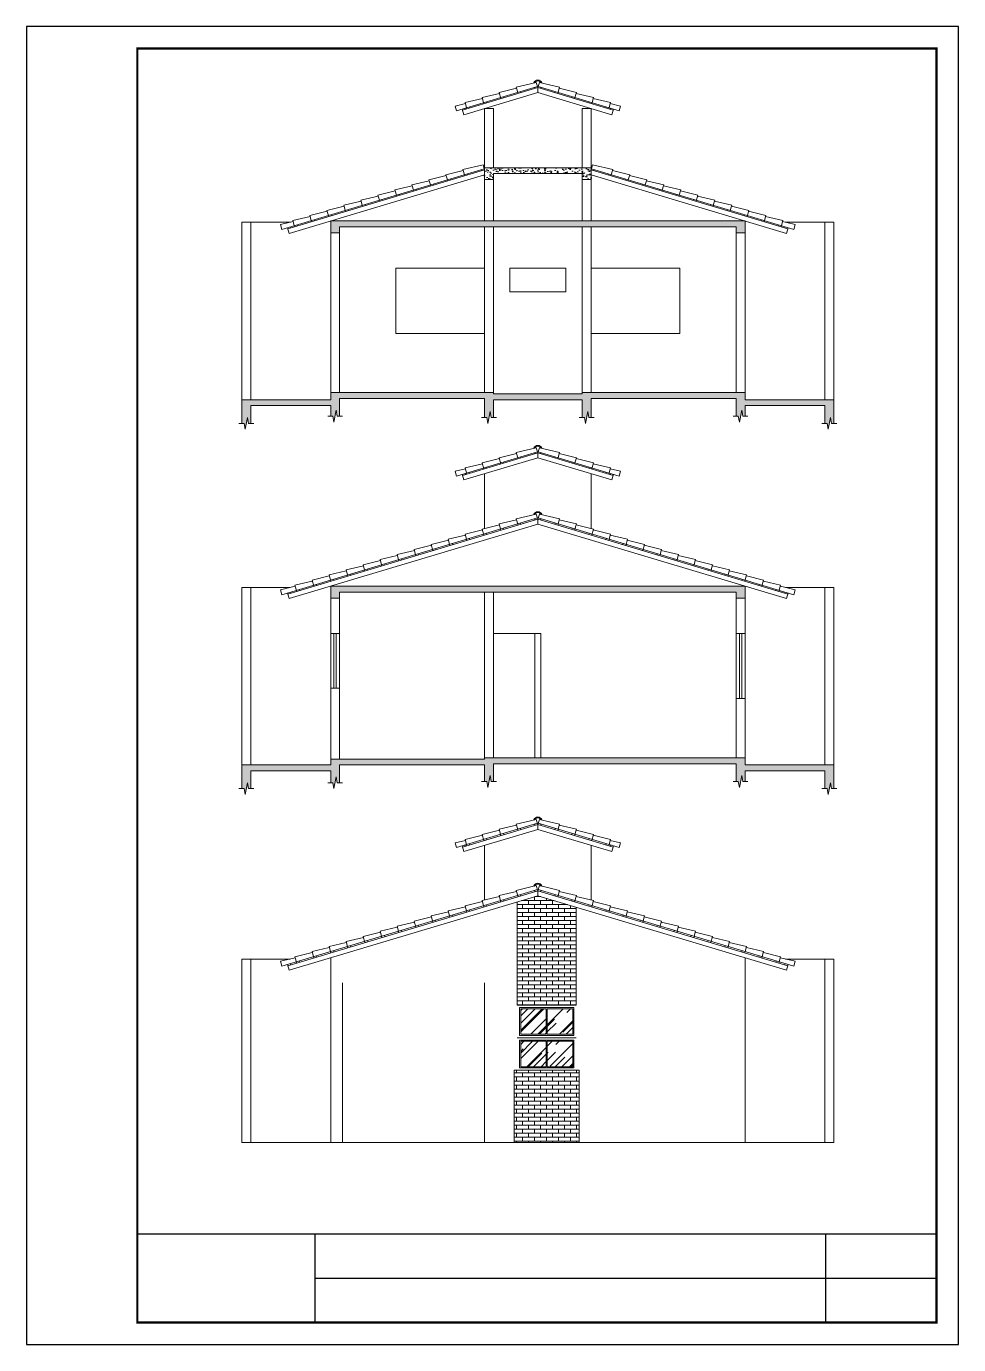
# Paper-space layout 'Cortes e Fachadas' of a CAD drawing. Header units: centimetres, sheet in millimetres. Extents: x 85 to 295, y 22 to 319.
# The model-space entities are those that its viewports show. They can reach past a viewport. Long polylines and large blocks are cut down to what shows.
import ezdxf

# ---------------------------------------------------------------- set-up
doc = ezdxf.new("R2010")
doc.units = ezdxf.units.CM
doc.header["$LTSCALE"] = 0.3
for name, color, linetype, lineweight in [('Cobertura', 52, 'Continuous', 15), ('Janelas', 86, 'Continuous', 5), ('Paredes', 87, 'Continuous', 20), ('Piso', 253, 'Continuous', 5), ('Portas', 152, 'Continuous', 5)]:
    doc.layers.add(name, color=color, linetype=linetype, lineweight=lineweight)
doc.layers.add('Formato', color=250, linetype='Continuous')
pattern_1 = [(50, (-14367.067, -7413.217), (14.5747735, -1.2751268), [1.524, -16.764]), (355, (-14367.067, -7413.217), (-2.8194737, 15.2845476), [1.2192, -13.4112467]), (100.451445, (-14365.853, -7413.323), (11.7552998, 14.00942), [1.2952007, -14.2472196]), (46.1842, (-14367.067, -7409.153), (21.686323, -3.363386), [2.286, -25.146]), (96.635558, (-14365.26, -7409.433), (18.992331, 19.79409), [1.942802, -21.370849]), (351.18415, (-14367.067, -7409.153), (18.992331, 19.79409), [1.828797, -20.116779]), (21, (-14365.035, -7410.169), (12.1291513, -8.1812159), [1.524, -16.764]), (326, (-14365.035, -7410.169), (4.9441623, 14.7350373), [1.2192, -13.4112]), (71.451445, (-14364.024, -7410.85), (17.0733135, 6.5538215), [1.2952007, -14.247195]), (37.5, (-14367.067, -7413.217), (0.24708826, 6.7644031), [0, -13.24864, 0, -13.6144, 0, -13.462]), (7.5, (-14367.067, -7413.217), (5.345573, 8.014446), [0, -7.76224, 0, -12.94384, 0, -5.1308]), (327.5, (-14371.5985, -7413.217), (10.8472476, -0.4582995), [0, -5.08, 0, -15.8496, 0, -21.0312]), (317.5, (-14373.63, -7413.217), (11.8503345, 2.0341193), [0, -6.604, 0, -10.52576, 0, -14.9352])]
pattern_2 = [(50, (-14367.067, -7306.434), (14.5747735, -1.2751268), [1.524, -16.764]), (355, (-14367.067, -7306.434), (-2.8194737, 15.2845476), [1.2192, -13.4112467]), (100.451445, (-14365.853, -7306.54), (11.7552998, 14.00942), [1.2952007, -14.2472196]), (46.1842, (-14367.067, -7302.37), (21.686323, -3.363386), [2.286, -25.146]), (96.635558, (-14365.26, -7302.65), (18.992331, 19.79409), [1.942802, -21.370849]), (351.18415, (-14367.067, -7302.37), (18.992331, 19.79409), [1.828797, -20.116779]), (21, (-14365.035, -7303.386), (12.1291513, -8.1812159), [1.524, -16.764]), (326, (-14365.035, -7303.386), (4.9441623, 14.7350373), [1.2192, -13.4112]), (71.451445, (-14364.024, -7304.067), (17.0733135, 6.5538215), [1.2952007, -14.247195]), (37.5, (-14367.067, -7306.4337), (0.24708826, 6.7644031), [0, -13.24864, 0, -13.6144, 0, -13.462]), (7.5, (-14367.067, -7306.434), (5.345573, 8.014446), [0, -7.76224, 0, -12.94384, 0, -5.1308]), (327.5, (-14371.5985, -7306.4337), (10.8472476, -0.4582995), [0, -5.08, 0, -15.8496, 0, -21.0312]), (317.5, (-14373.63, -7306.434), (11.8503345, 2.0341193), [0, -6.604, 0, -10.52576, 0, -14.9352])]

msp = doc.modelspace()

# ---------------------------------------------------------------- hatches: boundary and pattern name
at = {"layer": 'Janelas'}
h = msp.add_hatch(dxfattribs=at)
h.set_pattern_fill('AR-RROOF', color=256, angle=45)
h.set_pattern_definition([(45, (-14367.067, -7209.917), (21.552615, 57.473639), [381, -50.8, 127, -25.4]), (45, (-14352.16, -7177.05), (-41.847994, 5.92697), [76.2, -8.382, 152.4, -19.05]), (45, (-14373.353, -7185.67), (81.3611205, 105.428207), [203.2, -35.56, 101.6, -25.4])])
h.paths.add_polyline_path([(37361.4, -6789.7), (37318.4, -6789.7), (37318.4, -6832.7), (37361.4, -6832.7)])
h.paths.add_polyline_path([(37316.4, -6789.7), (37273.4, -6789.7), (37273.4, -6832.7), (37316.4, -6832.7)])
h.paths.add_polyline_path([(37316.4, -6844.7), (37273.4, -6844.7), (37273.4, -6887.7), (37316.4, -6887.7)])
h.paths.add_polyline_path([(37318.4, -6844.7), (37318.4, -6887.7), (37361.4, -6887.7), (37361.4, -6844.7)])
at = {"layer": 'Paredes'}
h = msp.add_hatch(dxfattribs=at)
h.set_pattern_fill('AR-BRSTD', color=256, scale=0.1)
h.set_pattern_definition([(0, (-14367.067, -7209.9174), (0, 6.77418), []), (90, (-14367.067, -7209.917), (-10.16, 6.77418), [6.77418, -6.77418])])
h.paths.add_polyline_path([(37367.4, -6618.2), (37302.4, -6598.7), (37267.4, -6609.2), (37267.4, -6783.7), (37367.4, -6783.7)])
h.paths.add_polyline_path([(37372.4, -6893.7), (37367.4, -6893.7), (37267.4, -6893.7), (37262.4, -6893.7), (37262.4, -7015.7), (37372.4, -7015.7)])
at = {"layer": 'Piso'}
h = msp.add_hatch(dxfattribs=at)
h.set_pattern_fill('AR-CONC', color=256, scale=0.08)
h.set_pattern_definition(pattern_1)
h.paths.add_polyline_path([(37392.4, -5368.6), (37212.4, -5368.6), (37212.4, -5388.6), (37227.4, -5388.6), (37227.4, -5378.6), (37377.4, -5378.6), (37377.4, -5388.6), (37392.4, -5388.6)])
h = msp.add_hatch(dxfattribs=at)
h.set_pattern_fill('AR-CONC', color=256, scale=0.08)
h.set_pattern_definition(pattern_1)
h.paths.add_polyline_path([(37652.4, -5458.6), (36952.4, -5458.6), (36952.4, -5478.6), (36967.4, -5478.6), (36967.4, -5468.6), (37637.4, -5468.6), (37637.4, -5478.6), (37652.4, -5478.6)])
h = msp.add_hatch(dxfattribs=at)
h.set_pattern_fill('AR-CONC', color=256, scale=0.08)
h.set_pattern_definition(pattern_1)
h.paths.add_polyline_path([(37227.4, -5750.6), (37227.4, -5748.6), (36952.4, -5748.6), (36952.4, -5760.6), (36802.4, -5760.6), (36802.4, -5800.6), (36806.1, -5800.6), (36808, -5810.6), (36809.9, -5800.6), (36811.8, -5790.6), (36813.6, -5800.6), (36817.4, -5800.6), (36817.4, -5770.6), (36952.4, -5770.6), (36952.4, -5788.6), (36956.1, -5788.6), (36958, -5798.6), (36959.9, -5788.6), (36961.8, -5778.6), (36963.6, -5788.6), (36967.4, -5788.6), (36967.4, -5758.6), (37212.4, -5758.6), (37212.4, -5790.6), (37216.1, -5790.6), (37218, -5800.6), (37219.9, -5790.6), (37221.8, -5780.6), (37223.6, -5790.6), (37227.4, -5790.6), (37227.4, -5760.6), (37377.4, -5760.6), (37377.4, -5790.6), (37381.1, -5790.6), (37383, -5800.6), (37384.9, -5790.6), (37386.8, -5780.6), (37388.6, -5790.6), (37392.4, -5790.6), (37392.4, -5758.6), (37637.4, -5758.6), (37637.4, -5788.6), (37641.1, -5788.6), (37643, -5798.6), (37644.9, -5788.6), (37646.8, -5778.6), (37648.6, -5788.6), (37652.4, -5788.6), (37652.4, -5770.6), (37787.4, -5770.6), (37787.4, -5800.6), (37791.1, -5800.6), (37793, -5810.6), (37794.9, -5800.6), (37796.8, -5790.6), (37798.6, -5800.6), (37802.4, -5800.6), (37802.4, -5760.6), (37652.4, -5760.6), (37652.4, -5748.6), (37377.4, -5748.6), (37377.4, -5750.6)])
h = msp.add_hatch(dxfattribs=at)
h.set_pattern_fill('AR-CONC', color=256, scale=0.08)
h.set_pattern_definition(pattern_2)
h.paths.add_polyline_path([(36952.4, -6075.8), (36952.4, -6095.8), (36967.4, -6095.8), (36967.4, -6085.8), (37637.4, -6085.8), (37637.4, -6095.8), (37652.4, -6095.8), (37652.4, -6075.8)])
h = msp.add_hatch(dxfattribs=at)
h.set_pattern_fill('AR-CONC', color=256, scale=0.08)
h.set_pattern_definition(pattern_2)
h.paths.add_polyline_path([(37652.4, -6365.8), (37212.4, -6365.8), (37212.4, -6367.8), (36952.4, -6367.8), (36952.4, -6377.8), (36802.4, -6377.8), (36802.4, -6417.8), (36806.1, -6417.8), (36808, -6427.8), (36809.9, -6417.8), (36811.8, -6407.8), (36813.6, -6417.8), (36817.4, -6417.8), (36817.4, -6387.8), (36952.4, -6387.8), (36952.4, -6407.8), (36956.1, -6407.8), (36958, -6417.8), (36959.9, -6407.8), (36961.8, -6397.8), (36963.6, -6407.8), (36967.4, -6407.8), (36967.4, -6377.8), (37212.4, -6377.8), (37212.4, -6405.8), (37216.1, -6405.8), (37218, -6415.8), (37219.9, -6405.8), (37221.8, -6395.8), (37223.6, -6405.8), (37227.4, -6405.8), (37227.4, -6375.8), (37637.4, -6375.8), (37637.4, -6405.8), (37641.1, -6405.8), (37643, -6415.8), (37644.9, -6405.8), (37646.8, -6395.8), (37648.6, -6405.8), (37652.4, -6405.8), (37652.4, -6387.8), (37787.4, -6387.8), (37787.4, -6417.8), (37791.1, -6417.8), (37793, -6427.8), (37794.9, -6417.8), (37796.8, -6407.8), (37798.6, -6417.8), (37802.4, -6417.8), (37802.4, -6377.8), (37652.4, -6377.8)])

# ---------------------------------------------------------------- linework, layer by layer
at = {"layer": 'Cobertura'}
for p, q in [((37301.8, -5231.3), (37164.9, -5272.4)), ((37302.4, -5233.2), (37175.1, -5271.4)), ((37266.2, -5234.4), (37237, -5241.4)), ((37299.8, -5224.6), (37265.7, -5232.7)), ((37268.9, -5243.3), (37265.7, -5232.7)), ((37297.6, -5234.6), (37297, -5232.7)), ((37302.4, -5233.2), (37299.8, -5224.6)), ((37302.4, -5233.2), (37305, -5224.6)), ((37302.4, -5233.2), (37429.7, -5271.4)), ((37302.4, -5241.6), (37302.4, -5233.2)), ((37303, -5231.3), (37439.8, -5272.4)), ((37305, -5224.6), (37339.1, -5232.7)), ((37307.2, -5234.6), (37307.7, -5232.7)), ((37335.9, -5243.3), (37339.1, -5232.7)), ((37338.6, -5234.4), (37367.8, -5241.4)), ((37302.4, -5241.6), (37177.4, -5279.1)), ((37208.7, -5251.6), (37179.5, -5258.6)), ((37237.5, -5243), (37208.2, -5250)), ((37211.4, -5260.5), (37208.2, -5250)), ((37240.1, -5251.9), (37237, -5241.4)), ((37244.9, -5250.5), (37244.3, -5248.5)), ((37273.6, -5241.8), (37273.1, -5239.9)), ((37302.4, -5241.6), (37427.4, -5279.1)), ((37331.1, -5241.8), (37331.7, -5239.9)), ((37359.8, -5250.5), (37360.4, -5248.5)), ((37364.6, -5251.9), (37367.8, -5241.4)), ((37367.3, -5243), (37396.5, -5250)), ((37393.4, -5260.5), (37396.5, -5250)), ((37396, -5251.6), (37425.3, -5258.6)), ((37180, -5260.2), (37162.5, -5264.4)), ((37164.9, -5272.4), (37162.5, -5264.4)), ((37177.4, -5279.1), (37174.5, -5269.5)), ((37179.9, -5270), (37179.3, -5268)), ((37182.7, -5269.1), (37179.5, -5258.6)), ((37187.4, -5267.7), (37186.9, -5265.8)), ((37216.2, -5259.1), (37215.6, -5257.2)), ((37388.6, -5259.1), (37389.2, -5257.2)), ((37417.3, -5267.7), (37417.9, -5265.8)), ((37422.1, -5269.1), (37425.3, -5258.6)), ((37424.8, -5260.2), (37442.2, -5264.4)), ((37424.9, -5270), (37425.5, -5268)), ((37427.4, -5279.1), (37430.3, -5269.5)), ((37439.8, -5272.4), (37442.2, -5264.4)), ((37209.8, -5363.6), (37175.7, -5371.7)), ((37212.4, -5372.2), (37209.8, -5363.6)), ((37392.4, -5372.2), (37395, -5363.6)), ((37395, -5363.6), (37429.1, -5371.7)), ((37211.8, -5370.3), (36869.9, -5472.9)), ((37212.4, -5372.2), (36880.1, -5471.9)), ((37212.4, -5380.6), (36882.4, -5479.6)), ((37147.5, -5382), (37118.2, -5389)), ((37121.4, -5399.5), (37118.2, -5389)), ((37176.2, -5373.4), (37147, -5380.4)), ((37150.1, -5390.9), (37147, -5380.4)), ((37154.9, -5389.5), (37154.3, -5387.5)), ((37178.9, -5382.3), (37175.7, -5371.7)), ((37183.6, -5380.8), (37183.1, -5378.9)), ((37207.6, -5373.6), (37207, -5371.7)), ((37392.4, -5372.2), (37724.7, -5471.9)), ((37392.4, -5380.6), (37722.4, -5479.6)), ((37393, -5370.3), (37734.8, -5472.9)), ((37397.2, -5373.6), (37397.7, -5371.7)), ((37421.1, -5380.8), (37421.7, -5378.9)), ((37425.9, -5382.3), (37429.1, -5371.7)), ((37428.6, -5373.4), (37457.8, -5380.4)), ((37449.8, -5389.5), (37450.4, -5387.5)), ((37454.6, -5390.9), (37457.8, -5380.4)), ((37457.3, -5382), (37486.5, -5389)), ((37483.4, -5399.5), (37486.5, -5389)), ((37061.2, -5407.9), (37032, -5414.8)), ((37090, -5399.2), (37060.8, -5406.2)), ((37063.9, -5416.8), (37060.8, -5406.2)), ((37118.7, -5390.6), (37089.5, -5397.6)), ((37092.7, -5408.1), (37089.5, -5397.6)), ((37097.4, -5406.7), (37096.9, -5404.8)), ((37126.2, -5398.1), (37125.6, -5396.2)), ((37478.6, -5398.1), (37479.2, -5396.2)), ((37486, -5390.6), (37515.3, -5397.6)), ((37507.3, -5406.7), (37507.9, -5404.8)), ((37512.1, -5408.1), (37515.3, -5397.6)), ((37514.8, -5399.2), (37544, -5406.2)), ((37540.8, -5416.8), (37544, -5406.2)), ((37543.5, -5407.9), (37572.7, -5414.8)), ((36975, -5433.7), (36945.8, -5440.7)), ((37003.8, -5425.1), (36974.6, -5432.1)), ((36977.7, -5442.6), (36974.6, -5432.1)), ((37032.5, -5416.5), (37003.3, -5423.5)), ((37006.4, -5434), (37003.3, -5423.5)), ((37011.2, -5432.6), (37010.7, -5430.6)), ((37035.2, -5425.4), (37032, -5414.8)), ((37040, -5423.9), (37039.4, -5422)), ((37068.7, -5415.3), (37068.1, -5413.4)), ((37536.1, -5415.3), (37536.6, -5413.4)), ((37564.8, -5423.9), (37565.4, -5422)), ((37569.6, -5425.4), (37572.7, -5414.8)), ((37572.2, -5416.5), (37601.5, -5423.5)), ((37593.5, -5432.6), (37594.1, -5430.6)), ((37598.3, -5434), (37601.5, -5423.5)), ((37601, -5425.1), (37630.2, -5432.1)), ((37627, -5442.6), (37630.2, -5432.1)), ((37629.7, -5433.7), (37658.9, -5440.7)), ((36917.6, -5451), (36888.3, -5457.9)), ((36946.3, -5442.3), (36917.1, -5449.3)), ((36920.2, -5459.9), (36917.1, -5449.3)), ((36925, -5458.4), (36924.5, -5456.5)), ((36949, -5451.2), (36945.8, -5440.7)), ((36953.8, -5449.8), (36953.2, -5447.9)), ((36982.5, -5441.2), (36981.9, -5439.3)), ((37622.3, -5441.2), (37622.8, -5439.3)), ((37651, -5449.8), (37651.6, -5447.9)), ((37655.8, -5451.2), (37658.9, -5440.7)), ((37658.4, -5442.3), (37687.7, -5449.3)), ((37679.7, -5458.4), (37680.3, -5456.5)), ((37684.5, -5459.9), (37687.7, -5449.3)), ((37687.2, -5451), (37716.4, -5457.9)), ((36888.8, -5459.6), (36867.5, -5464.7)), ((36869.9, -5472.9), (36867.5, -5464.7)), ((36882.4, -5479.6), (36879.5, -5470)), ((36884.9, -5470.5), (36884.3, -5468.5)), ((36891.5, -5468.5), (36888.3, -5457.9)), ((36896.3, -5467), (36895.7, -5465.1)), ((37708.5, -5467), (37709, -5465.1)), ((37713.3, -5468.5), (37716.4, -5457.9)), ((37715.9, -5459.6), (37737.3, -5464.7)), ((37719.9, -5470.5), (37720.5, -5468.5)), ((37722.4, -5479.6), (37725.3, -5470)), ((37734.8, -5472.9), (37737.3, -5464.7)), ((37301.8, -5848.5), (37164.9, -5889.6)), ((37302.4, -5850.4), (37175.1, -5888.6)), ((37266.2, -5851.6), (37237, -5858.6)), ((37299.8, -5841.8), (37265.7, -5850)), ((37268.9, -5860.5), (37265.7, -5850)), ((37273.6, -5859.1), (37273.1, -5857.1)), ((37297.6, -5851.9), (37297, -5850)), ((37302.4, -5850.4), (37299.8, -5841.8)), ((37302.4, -5850.4), (37305, -5841.8)), ((37302.4, -5850.4), (37429.7, -5888.6)), ((37302.4, -5858.8), (37302.4, -5850.4)), ((37303, -5848.5), (37439.8, -5889.6)), ((37305, -5841.8), (37339.1, -5850)), ((37307.2, -5851.9), (37307.7, -5850)), ((37331.1, -5859.1), (37331.7, -5857.1)), ((37335.9, -5860.5), (37339.1, -5850)), ((37338.6, -5851.6), (37367.8, -5858.6)), ((37180, -5877.5), (37162.5, -5881.6)), ((37302.4, -5858.8), (37177.4, -5896.3)), ((37208.7, -5868.8), (37179.5, -5875.8)), ((37182.7, -5886.4), (37179.5, -5875.8)), ((37237.5, -5860.2), (37208.2, -5867.2)), ((37211.4, -5877.7), (37208.2, -5867.2)), ((37216.2, -5876.3), (37215.6, -5874.4)), ((37240.1, -5869.1), (37237, -5858.6)), ((37244.9, -5867.7), (37244.3, -5865.8)), ((37302.4, -5858.8), (37427.4, -5896.3)), ((37359.8, -5867.7), (37360.4, -5865.8)), ((37364.6, -5869.1), (37367.8, -5858.6)), ((37367.3, -5860.2), (37396.5, -5867.2)), ((37388.6, -5876.3), (37389.2, -5874.4)), ((37393.4, -5877.7), (37396.5, -5867.2)), ((37396, -5868.8), (37425.3, -5875.8)), ((37422.1, -5886.4), (37425.3, -5875.8)), ((37424.8, -5877.5), (37442.2, -5881.6)), ((37164.9, -5889.6), (37162.5, -5881.6)), ((37177.4, -5896.3), (37174.5, -5886.7)), ((37179.9, -5887.2), (37179.3, -5885.3)), ((37187.4, -5884.9), (37186.9, -5883)), ((37417.3, -5884.9), (37417.9, -5883)), ((37424.9, -5887.2), (37425.5, -5885.3)), ((37427.4, -5896.3), (37430.3, -5886.7)), ((37439.8, -5889.6), (37442.2, -5881.6)), ((37301.8, -5960.5), (36869.9, -6090.1)), ((37302.4, -5962.4), (36880.1, -6089.1)), ((37266.2, -5963.6), (37237, -5970.6)), ((37299.8, -5953.8), (37265.7, -5962)), ((37268.9, -5972.5), (37265.7, -5962)), ((37273.6, -5971.1), (37273.1, -5969.1)), ((37297.6, -5963.9), (37297, -5962)), ((37302.4, -5962.4), (37299.8, -5953.8)), ((37302.4, -5962.4), (37305, -5953.8)), ((37302.4, -5962.4), (37724.7, -6089.1)), ((37302.4, -5962.4), (37302.4, -5970.8)), ((37303, -5960.5), (37734.8, -6090.1)), ((37305, -5953.8), (37339.1, -5962)), ((37307.2, -5963.9), (37307.7, -5962)), ((37331.1, -5971.1), (37331.7, -5969.1)), ((37335.9, -5972.5), (37339.1, -5962)), ((37338.6, -5963.6), (37367.8, -5970.6)), ((37302.4, -5970.8), (36882.4, -6096.8)), ((37180, -5989.5), (37150.8, -5996.4)), ((37208.7, -5980.8), (37179.5, -5987.8)), ((37182.7, -5998.4), (37179.5, -5987.8)), ((37237.5, -5972.2), (37208.2, -5979.2)), ((37211.4, -5989.7), (37208.2, -5979.2)), ((37216.2, -5988.3), (37215.6, -5986.4)), ((37240.1, -5981.1), (37237, -5970.6)), ((37244.9, -5979.7), (37244.3, -5977.8)), ((37302.4, -5970.8), (37722.4, -6096.8)), ((37359.8, -5979.7), (37360.4, -5977.8)), ((37364.6, -5981.1), (37367.8, -5970.6)), ((37367.3, -5972.2), (37396.5, -5979.2)), ((37388.6, -5988.3), (37389.2, -5986.4)), ((37393.4, -5989.7), (37396.5, -5979.2)), ((37396, -5980.8), (37425.3, -5987.8)), ((37422.1, -5998.4), (37425.3, -5987.8)), ((37424.8, -5989.5), (37454, -5996.4)), ((37122.5, -6006.7), (37093.3, -6013.7)), ((37096.4, -6024.2), (37093.3, -6013.7)), ((37151.2, -5998.1), (37122, -6005.1)), ((37125.2, -6015.6), (37122, -6005.1)), ((37130, -6014.2), (37129.4, -6012.2)), ((37153.9, -6007), (37150.8, -5996.4)), ((37158.7, -6005.5), (37158.1, -6003.6)), ((37187.4, -5996.9), (37186.9, -5995)), ((37417.3, -5996.9), (37417.9, -5995)), ((37446.1, -6005.5), (37446.6, -6003.6)), ((37450.8, -6007), (37451.4, -6005.1)), ((37451.4, -6005.1), (37454, -5996.4)), ((37453.5, -5998.1), (37482.7, -6005.1)), ((37474.8, -6014.2), (37475.4, -6012.2)), ((37479.6, -6015.6), (37482.7, -6005.1)), ((37482.2, -6006.7), (37511.5, -6013.7)), ((37508.3, -6024.2), (37511.5, -6013.7)), ((37036.3, -6032.6), (37007.1, -6039.5)), ((37065, -6023.9), (37035.8, -6030.9)), ((37039, -6041.5), (37035.8, -6030.9)), ((37093.8, -6015.3), (37064.6, -6022.3)), ((37067.7, -6032.8), (37064.6, -6022.3)), ((37072.5, -6031.4), (37071.9, -6029.5)), ((37101.2, -6022.8), (37100.7, -6020.9)), ((37503.5, -6022.8), (37504.1, -6020.9)), ((37511, -6015.3), (37540.2, -6022.3)), ((37532.3, -6031.4), (37532.8, -6029.5)), ((37537, -6032.8), (37540.2, -6022.3)), ((37539.7, -6023.9), (37568.9, -6030.9)), ((37565.8, -6041.5), (37568.9, -6030.9)), ((37568.4, -6032.6), (37597.7, -6039.5)), ((36950.1, -6058.4), (36920.9, -6065.4)), ((36978.8, -6049.8), (36949.6, -6056.8)), ((36952.8, -6067.3), (36949.6, -6056.8)), ((37007.6, -6041.2), (36978.3, -6048.2)), ((36981.5, -6058.7), (36978.3, -6048.2)), ((36986.3, -6057.3), (36985.7, -6055.3)), ((37010.2, -6050.1), (37007.1, -6039.5)), ((37015, -6048.6), (37014.5, -6046.7)), ((37043.8, -6040), (37043.2, -6038.1)), ((37561, -6040), (37561.6, -6038.1)), ((37589.7, -6048.6), (37590.3, -6046.7)), ((37594.5, -6050.1), (37597.7, -6039.5)), ((37597.2, -6041.2), (37626.4, -6048.2)), ((37618.5, -6057.3), (37619, -6055.3)), ((37623.3, -6058.7), (37626.4, -6048.2)), ((37625.9, -6049.8), (37655.1, -6056.8)), ((37652, -6067.3), (37655.1, -6056.8)), ((37654.7, -6058.4), (37683.9, -6065.4)), ((36892.6, -6075.7), (36867.4, -6081.7)), ((36921.4, -6067), (36892.1, -6074)), ((36895.3, -6084.6), (36892.1, -6074)), ((36924, -6075.9), (36920.9, -6065.4)), ((36928.8, -6074.5), (36928.3, -6072.6)), ((36957.6, -6065.9), (36957, -6064)), ((37647.2, -6065.9), (37647.8, -6064)), ((37675.9, -6074.5), (37676.5, -6072.6)), ((37680.7, -6075.9), (37683.9, -6065.4)), ((37683.4, -6067), (37712.6, -6074)), ((37709.5, -6084.6), (37712.6, -6074)), ((37712.1, -6075.7), (37737.3, -6081.7)), ((36869.9, -6090.1), (36867.4, -6081.7)), ((36882.4, -6096.8), (36879.5, -6087.2)), ((36884.9, -6087.7), (36884.3, -6085.8)), ((36900.1, -6083.1), (36899.5, -6081.2)), ((37704.7, -6083.1), (37705.2, -6081.2)), ((37719.9, -6087.7), (37720.5, -6085.8)), ((37722.4, -6096.8), (37725.3, -6087.2)), ((37734.8, -6090.1), (37737.3, -6081.7)), ((37301.8, -6476.4), (37164.9, -6517.5)), ((37302.4, -6478.3), (37175.1, -6516.5)), ((37266.2, -6479.5), (37237, -6486.5)), ((37299.8, -6469.7), (37265.7, -6477.9)), ((37268.9, -6488.4), (37265.7, -6477.9)), ((37297.6, -6479.8), (37297, -6477.9)), ((37302.4, -6478.3), (37299.8, -6469.7)), ((37302.4, -6478.3), (37305, -6469.7)), ((37302.4, -6478.3), (37429.7, -6516.5)), ((37302.4, -6486.7), (37302.4, -6478.3)), ((37303, -6476.4), (37439.8, -6517.5)), ((37305, -6469.7), (37339.1, -6477.9)), ((37307.2, -6479.8), (37307.7, -6477.9)), ((37335.9, -6488.4), (37339.1, -6477.9)), ((37338.6, -6479.5), (37367.8, -6486.5)), ((37302.4, -6486.7), (37177.4, -6524.2)), ((37208.7, -6496.7), (37179.5, -6503.7)), ((37182.7, -6514.3), (37179.5, -6503.7)), ((37237.5, -6488.1), (37208.2, -6495.1)), ((37211.4, -6505.6), (37208.2, -6495.1)), ((37216.2, -6504.2), (37215.6, -6502.3)), ((37240.1, -6497), (37237, -6486.5)), ((37244.9, -6495.6), (37244.3, -6493.7)), ((37273.6, -6487), (37273.1, -6485)), ((37302.4, -6486.7), (37427.4, -6524.2)), ((37331.1, -6487), (37331.7, -6485)), ((37359.8, -6495.6), (37360.4, -6493.7)), ((37364.6, -6497), (37367.8, -6486.5)), ((37367.3, -6488.1), (37396.5, -6495.1)), ((37388.6, -6504.2), (37389.2, -6502.3)), ((37393.4, -6505.6), (37396.5, -6495.1)), ((37396, -6496.7), (37425.3, -6503.7)), ((37422.1, -6514.3), (37425.3, -6503.7)), ((37180, -6505.4), (37162.5, -6509.5)), ((37164.9, -6517.5), (37162.5, -6509.5)), ((37177.4, -6524.2), (37174.5, -6514.6)), ((37179.9, -6515.1), (37179.3, -6513.2)), ((37187.4, -6512.8), (37186.9, -6510.9)), ((37417.3, -6512.8), (37417.9, -6510.9)), ((37424.8, -6505.4), (37442.2, -6509.5)), ((37424.9, -6515.1), (37425.5, -6513.2)), ((37427.4, -6524.2), (37430.3, -6514.6)), ((37439.8, -6517.5), (37442.2, -6509.5)), ((37301.8, -6588.4), (36869.9, -6718)), ((37302.4, -6590.3), (36880.1, -6717)), ((37266.2, -6591.5), (37237, -6598.5)), ((37299.8, -6581.7), (37265.7, -6589.9)), ((37268.9, -6600.4), (37265.7, -6589.9)), ((37297.6, -6591.8), (37297, -6589.9)), ((37302.4, -6590.3), (37299.8, -6581.7)), ((37302.4, -6590.3), (37305, -6581.7)), ((37302.4, -6590.3), (37724.7, -6717)), ((37302.4, -6590.3), (37302.4, -6598.7)), ((37303, -6588.4), (37734.8, -6718)), ((37305, -6581.7), (37339.1, -6589.9)), ((37307.2, -6591.8), (37307.7, -6589.9)), ((37335.9, -6600.4), (37339.1, -6589.9)), ((37338.6, -6591.5), (37367.8, -6598.5)), ((37302.4, -6598.7), (36882.4, -6724.7)), ((37208.7, -6608.7), (37179.5, -6615.7)), ((37237.5, -6600.1), (37208.2, -6607.1)), ((37211.4, -6617.6), (37208.2, -6607.1)), ((37216.2, -6616.2), (37215.6, -6614.3)), ((37240.1, -6609), (37237, -6598.5)), ((37244.9, -6607.6), (37244.3, -6605.7)), ((37273.6, -6599), (37273.1, -6597)), ((37302.4, -6598.7), (37722.4, -6724.7)), ((37331.1, -6599), (37331.7, -6597)), ((37359.8, -6607.6), (37360.4, -6605.7)), ((37364.6, -6609), (37367.8, -6598.5)), ((37367.3, -6600.1), (37396.5, -6607.1)), ((37388.6, -6616.2), (37389.2, -6614.3)), ((37393.4, -6617.6), (37396.5, -6607.1)), ((37396, -6608.7), (37425.3, -6615.7)), ((37122.5, -6634.6), (37093.3, -6641.6)), ((37151.2, -6626), (37122, -6633)), ((37125.2, -6643.5), (37122, -6633)), ((37180, -6617.4), (37150.8, -6624.3)), ((37153.9, -6634.9), (37150.8, -6624.3)), ((37158.7, -6633.4), (37158.1, -6631.5)), ((37182.7, -6626.3), (37179.5, -6615.7)), ((37187.4, -6624.8), (37186.9, -6622.9)), ((37417.3, -6624.8), (37417.9, -6622.9)), ((37422.1, -6626.3), (37425.3, -6615.7)), ((37424.8, -6617.4), (37454, -6624.3)), ((37446.1, -6633.4), (37446.6, -6631.5)), ((37450.8, -6634.9), (37454, -6624.3)), ((37453.5, -6626), (37482.7, -6633)), ((37479.6, -6643.5), (37482.7, -6633)), ((37482.2, -6634.6), (37511.5, -6641.6)), ((37065, -6651.8), (37035.8, -6658.8)), ((37039, -6669.4), (37035.8, -6658.8)), ((37093.8, -6643.2), (37064.6, -6650.2)), ((37067.7, -6660.7), (37064.6, -6650.2)), ((37072.5, -6659.3), (37071.9, -6657.4)), ((37096.4, -6652.1), (37093.3, -6641.6)), ((37101.2, -6650.7), (37100.7, -6648.8)), ((37130, -6642.1), (37129.4, -6640.1)), ((37474.8, -6642.1), (37475.4, -6640.1)), ((37503.5, -6650.7), (37504.1, -6648.8)), ((37508.3, -6652.1), (37511.5, -6641.6)), ((37511, -6643.2), (37540.2, -6650.2)), ((37532.3, -6659.3), (37532.8, -6657.4)), ((37537, -6660.7), (37540.2, -6650.2)), ((37539.7, -6651.8), (37568.9, -6658.8)), ((37565.8, -6669.4), (37568.9, -6658.8)), ((36978.8, -6677.7), (36949.6, -6684.7)), ((37007.6, -6669.1), (36978.3, -6676.1)), ((36981.5, -6686.6), (36978.3, -6676.1)), ((37036.3, -6660.5), (37007.1, -6667.4)), ((37010.2, -6678), (37007.1, -6667.4)), ((37015, -6676.5), (37014.5, -6674.6)), ((37043.8, -6667.9), (37043.2, -6666)), ((37561, -6667.9), (37561.6, -6666)), ((37568.4, -6660.5), (37597.7, -6667.4)), ((37589.7, -6676.5), (37590.3, -6674.6)), ((37594.5, -6678), (37597.7, -6667.4)), ((37597.2, -6669.1), (37626.4, -6676.1)), ((37623.3, -6686.6), (37626.4, -6676.1)), ((37625.9, -6677.7), (37655.1, -6684.7)), ((36892.6, -6703.6), (36867.4, -6709.6)), ((36921.4, -6694.9), (36892.1, -6701.9)), ((36895.3, -6712.5), (36892.1, -6701.9)), ((36950.1, -6686.3), (36920.9, -6693.3)), ((36924, -6703.8), (36920.9, -6693.3)), ((36928.8, -6702.4), (36928.3, -6700.5)), ((36952.8, -6695.2), (36949.6, -6684.7)), ((36957.6, -6693.8), (36957, -6691.9)), ((36986.3, -6685.2), (36985.7, -6683.2)), ((37618.5, -6685.2), (37619, -6683.2)), ((37647.2, -6693.8), (37647.8, -6691.9)), ((37652, -6695.2), (37652.6, -6693.3)), ((37652.6, -6693.3), (37655.1, -6684.7)), ((37654.7, -6686.3), (37683.9, -6693.3)), ((37675.9, -6702.4), (37676.5, -6700.5)), ((37680.7, -6703.8), (37683.9, -6693.3)), ((37683.4, -6694.9), (37712.6, -6701.9)), ((37709.5, -6712.5), (37712.6, -6701.9)), ((37712.1, -6703.6), (37737.3, -6709.6)), ((36869.9, -6718), (36867.4, -6709.6)), ((36882.4, -6724.7), (36879.5, -6715.1)), ((36884.9, -6715.6), (36884.3, -6713.7)), ((36900.1, -6711), (36899.5, -6709.1)), ((37704.7, -6711), (37705.2, -6709.1)), ((37719.9, -6715.6), (37720.5, -6713.7)), ((37722.4, -6724.7), (37725.3, -6715.1)), ((37734.8, -6718), (37737.3, -6709.6))]:
    msp.add_line(p, q, dxfattribs=at)
for points in [[(37309.3, -5224.7), (37308.1, -5225.3, 0.57735), (37296.6, -5225.3), (37295.5, -5224.7, -0.57735)], [(37309.3, -5841.9), (37308.1, -5842.6, 0.57735), (37296.6, -5842.6), (37295.5, -5841.9, -0.57735)], [(37309.3, -5953.9), (37308.1, -5954.6, 0.57735), (37296.6, -5954.6), (37295.5, -5953.9, -0.57735)], [(37309.3, -6469.8), (37308.1, -6470.5, 0.57735), (37296.6, -6470.5), (37295.5, -6469.8, -0.57735)], [(37309.3, -6581.8), (37308.1, -6582.5, 0.57735), (37296.6, -6582.5), (37295.5, -6581.8, -0.57735)]]:
    msp.add_lwpolyline(points, format="xyb", close=True, dxfattribs=at)
at = {"layer": 'Janelas'}
for p, q in [((37062.4, -5648.6), (37062.4, -5538.6)), ((37062.4, -5538.6), (37212.4, -5538.6)), ((37254.9, -5578.6), (37254.9, -5538.6)), ((37254.9, -5538.6), (37349.9, -5538.6)), ((37349.9, -5578.6), (37349.9, -5538.6)), ((37542.4, -5538.6), (37392.4, -5538.6)), ((37542.4, -5648.6), (37542.4, -5538.6)), ((37254.9, -5578.6), (37349.9, -5578.6)), ((37062.4, -5648.6), (37212.4, -5648.6)), ((37542.4, -5648.6), (37392.4, -5648.6)), ((36952.4, -6155.8), (36952.4, -6247.8)), ((36957.9, -6155.8), (36957.9, -6247.8)), ((36961.9, -6155.8), (36961.9, -6247.8)), ((36967.4, -6155.8), (36967.4, -6247.8)), ((37637.4, -6155.8), (37637.4, -6265.8)), ((37642.9, -6155.8), (37642.9, -6265.8)), ((37646.9, -6155.8), (37646.9, -6265.8)), ((37652.4, -6155.8), (37652.4, -6265.8)), ((37267.4, -6783.7), (37367.4, -6783.7)), ((37271.4, -6834.7), (37271.4, -6787.7)), ((37271.4, -6787.7), (37363.4, -6787.7)), ((37273.4, -6832.7), (37273.4, -6789.7)), ((37273.4, -6789.7), (37316.4, -6789.7)), ((37316.4, -6789.7), (37316.4, -6832.7)), ((37318.4, -6789.7), (37361.4, -6789.7)), ((37318.4, -6789.7), (37318.4, -6832.7)), ((37361.4, -6832.7), (37361.4, -6789.7)), ((37363.4, -6834.7), (37363.4, -6787.7)), ((37271.4, -6834.7), (37363.4, -6834.7)), ((37273.4, -6832.7), (37316.4, -6832.7)), ((37318.4, -6832.7), (37361.4, -6832.7)), ((37267.4, -6838.7), (37367.4, -6838.7)), ((37271.4, -6889.7), (37271.4, -6842.7)), ((37271.4, -6842.7), (37363.4, -6842.7)), ((37273.4, -6887.7), (37273.4, -6844.7)), ((37273.4, -6844.7), (37316.4, -6844.7)), ((37316.4, -6844.7), (37316.4, -6887.7)), ((37318.4, -6844.7), (37361.4, -6844.7)), ((37318.4, -6844.7), (37318.4, -6887.7)), ((37361.4, -6887.7), (37361.4, -6844.7)), ((37363.4, -6889.7), (37363.4, -6842.7)), ((37271.4, -6889.7), (37363.4, -6889.7)), ((37273.4, -6887.7), (37316.4, -6887.7)), ((37318.4, -6887.7), (37361.4, -6887.7))]:
    msp.add_line(p, q, dxfattribs=at)
at = {"layer": 'Paredes'}
for p, q in [((37212.4, -5268.6), (37227.4, -5268.6)), ((37212.4, -5368.6), (37212.4, -5268.6)), ((37227.4, -5368.6), (37227.4, -5268.6)), ((37377.4, -5268.6), (37392.4, -5268.6)), ((37377.4, -5368.6), (37377.4, -5268.6)), ((37392.4, -5368.6), (37392.4, -5268.6)), ((37212.4, -5458.6), (37212.4, -5388.6)), ((37227.4, -5388.6), (37212.4, -5388.6)), ((37227.4, -5458.6), (37227.4, -5388.6)), ((37377.4, -5458.6), (37377.4, -5388.6)), ((37377.4, -5388.6), (37392.4, -5388.6)), ((37392.4, -5458.6), (37392.4, -5388.6)), ((36802.4, -5760.6), (36802.4, -5460.6)), ((36802.4, -5460.6), (36883.7, -5460.6)), ((36817.4, -5760.6), (36817.4, -5460.6)), ((36952.4, -5748.6), (36952.4, -5478.6)), ((36967.4, -5478.6), (36952.4, -5478.6)), ((36967.4, -5748.6), (36967.4, -5478.6)), ((37212.4, -5748.6), (37212.4, -5468.6)), ((37227.4, -5748.6), (37227.4, -5468.6)), ((37377.4, -5748.6), (37377.4, -5468.6)), ((37392.4, -5748.6), (37392.4, -5468.6)), ((37637.4, -5748.6), (37637.4, -5478.6)), ((37637.4, -5478.6), (37652.4, -5478.6)), ((37652.4, -5748.6), (37652.4, -5478.6)), ((37802.4, -5460.6), (37721, -5460.6)), ((37787.4, -5760.6), (37787.4, -5460.6)), ((37802.4, -5760.6), (37802.4, -5460.6)), ((37212.4, -5978.2), (37212.4, -5885.8)), ((37392.4, -5978.2), (37392.4, -5885.8)), ((36802.4, -6377.8), (36802.4, -6077.8)), ((36802.4, -6077.8), (36883.7, -6077.8)), ((36817.4, -6377.8), (36817.4, -6077.8)), ((37802.4, -6077.8), (37721, -6077.8)), ((37787.4, -6377.8), (37787.4, -6077.8)), ((37802.4, -6377.8), (37802.4, -6077.8)), ((36952.4, -6155.8), (36952.4, -6095.8)), ((36967.4, -6095.8), (36952.4, -6095.8)), ((36967.4, -6155.8), (36967.4, -6095.8)), ((37212.4, -6365.8), (37212.4, -6085.8)), ((37227.4, -6365.8), (37227.4, -6085.8)), ((37637.4, -6155.8), (37637.4, -6095.8)), ((37637.4, -6095.8), (37652.4, -6095.8)), ((37652.4, -6155.8), (37652.4, -6095.8)), ((36967.4, -6155.8), (36952.4, -6155.8)), ((37652.4, -6155.8), (37637.4, -6155.8)), ((36952.4, -6367.8), (36952.4, -6247.8)), ((36967.4, -6247.8), (36952.4, -6247.8)), ((36967.4, -6367.8), (36967.4, -6247.8)), ((37637.4, -6365.8), (37637.4, -6265.8)), ((37637.4, -6265.8), (37652.4, -6265.8)), ((37652.4, -6365.8), (37652.4, -6265.8)), ((37212.4, -6606.1), (37212.4, -6513.7)), ((37392.4, -6606.1), (37392.4, -6513.7)), ((37267.4, -6783.7), (37267.4, -6609.2)), ((37367.4, -6783.7), (37367.4, -6618.2)), ((36952.4, -7015.7), (36952.4, -6703.7)), ((37652.4, -6703.7), (37652.4, -7015.7)), ((36802.4, -7015.7), (36802.4, -6705.7)), ((36802.4, -6705.7), (36883.7, -6705.7)), ((36817.4, -7015.7), (36817.4, -6705.7)), ((37802.4, -6705.7), (37721, -6705.7)), ((37787.4, -7015.7), (37787.4, -6705.7)), ((37802.4, -7015.7), (37802.4, -6705.7)), ((36972.4, -7015.7), (36972.4, -6745.7)), ((37212.4, -7015.7), (37212.4, -6745.7)), ((37267.4, -6783.7), (37367.4, -6783.7)), ((37262.4, -6893.7), (37262.4, -7015.7)), ((37262.4, -6893.7), (37372.4, -6893.7)), ((37372.4, -6893.7), (37372.4, -7015.7)), ((36802.4, -7015.7), (37802.4, -7015.7))]:
    msp.add_line(p, q, dxfattribs=at)
at = {"layer": 'Piso'}
for p, q in [((37212.4, -5368.6), (37392.4, -5368.6)), ((37212.4, -5368.6), (37212.4, -5388.6)), ((37227.4, -5378.6), (37377.4, -5378.6)), ((37227.4, -5378.6), (37227.4, -5388.6)), ((37377.4, -5378.6), (37377.4, -5388.6)), ((37392.4, -5368.6), (37392.4, -5388.6)), ((36952.4, -5458.6), (37652.4, -5458.6)), ((36952.4, -5458.6), (36952.4, -5478.6)), ((36967.4, -5468.6), (37637.4, -5468.6)), ((36967.4, -5468.6), (36967.4, -5478.6)), ((37637.4, -5468.6), (37637.4, -5478.6)), ((37652.4, -5458.6), (37652.4, -5478.6)), ((36802.4, -5800.6), (36802.4, -5760.6)), ((36802.4, -5760.6), (36952.4, -5760.6)), ((36952.4, -5760.6), (36952.4, -5748.6)), ((36952.4, -5748.6), (37227.4, -5748.6)), ((36967.4, -5788.6), (36967.4, -5758.6)), ((36967.4, -5758.6), (37212.4, -5758.6)), ((37212.4, -5790.6), (37212.4, -5758.6)), ((37227.4, -5750.6), (37227.4, -5748.6)), ((37227.4, -5750.6), (37377.4, -5750.6)), ((37227.4, -5790.6), (37227.4, -5760.6)), ((37227.4, -5760.6), (37377.4, -5760.6)), ((37377.4, -5750.6), (37377.4, -5748.6)), ((37377.4, -5748.6), (37652.4, -5748.6)), ((37377.4, -5790.6), (37377.4, -5760.6)), ((37392.4, -5790.6), (37392.4, -5758.6)), ((37392.4, -5758.6), (37637.4, -5758.6)), ((37637.4, -5788.6), (37637.4, -5758.6)), ((37652.4, -5760.6), (37652.4, -5748.6)), ((37652.4, -5760.6), (37802.4, -5760.6)), ((37802.4, -5800.6), (37802.4, -5760.6)), ((36808, -5810.6), (36811.8, -5790.6)), ((36813.6, -5800.6), (36811.8, -5790.6)), ((36817.4, -5800.6), (36817.4, -5770.6)), ((36817.4, -5770.6), (36952.4, -5770.6)), ((36956.1, -5788.6), (36947.4, -5788.6)), ((36952.4, -5788.6), (36952.4, -5770.6)), ((36956.1, -5788.6), (36958, -5798.6)), ((36958, -5798.6), (36961.8, -5778.6)), ((36963.6, -5788.6), (36961.8, -5778.6)), ((36963.6, -5788.6), (36972.4, -5788.6)), ((37216.1, -5790.6), (37207.4, -5790.6)), ((37216.1, -5790.6), (37218, -5800.6)), ((37218, -5800.6), (37221.8, -5780.6)), ((37223.6, -5790.6), (37221.8, -5780.6)), ((37223.6, -5790.6), (37232.4, -5790.6)), ((37381.1, -5790.6), (37372.4, -5790.6)), ((37381.1, -5790.6), (37383, -5800.6)), ((37383, -5800.6), (37386.8, -5780.6)), ((37388.6, -5790.6), (37386.8, -5780.6)), ((37388.6, -5790.6), (37397.4, -5790.6)), ((37641.1, -5788.6), (37632.4, -5788.6)), ((37641.1, -5788.6), (37643, -5798.6)), ((37643, -5798.6), (37646.8, -5778.6)), ((37648.6, -5788.6), (37646.8, -5778.6)), ((37648.6, -5788.6), (37657.4, -5788.6)), ((37652.4, -5788.6), (37652.4, -5770.6)), ((37652.4, -5770.6), (37787.4, -5770.6)), ((37787.4, -5800.6), (37787.4, -5770.6)), ((37793, -5810.6), (37796.8, -5790.6)), ((37798.6, -5800.6), (37796.8, -5790.6)), ((36806.1, -5800.6), (36797.4, -5800.6)), ((36806.1, -5800.6), (36808, -5810.6)), ((36813.6, -5800.6), (36822.4, -5800.6)), ((37791.1, -5800.6), (37782.4, -5800.6)), ((37791.1, -5800.6), (37793, -5810.6)), ((37798.6, -5800.6), (37807.4, -5800.6)), ((36952.4, -6075.8), (37652.4, -6075.8)), ((36952.4, -6075.8), (36952.4, -6095.8)), ((37652.4, -6075.8), (37652.4, -6095.8)), ((36967.4, -6085.8), (37637.4, -6085.8)), ((36967.4, -6085.8), (36967.4, -6095.8)), ((37637.4, -6085.8), (37637.4, -6095.8)), ((36952.4, -6377.8), (36952.4, -6367.8)), ((37212.4, -6367.8), (36952.4, -6367.8)), ((37212.4, -6367.8), (37212.4, -6365.8)), ((37212.4, -6365.8), (37652.4, -6365.8)), ((37652.4, -6377.8), (37652.4, -6365.8)), ((36802.4, -6417.8), (36802.4, -6377.8)), ((36802.4, -6377.8), (36952.4, -6377.8)), ((36817.4, -6417.8), (36817.4, -6387.8)), ((36817.4, -6387.8), (36952.4, -6387.8)), ((36952.4, -6407.8), (36952.4, -6387.8)), ((36967.4, -6407.8), (36967.4, -6377.8)), ((37212.4, -6377.8), (36967.4, -6377.8)), ((37212.4, -6405.8), (37212.4, -6377.8)), ((37227.4, -6405.8), (37227.4, -6375.8)), ((37227.4, -6375.8), (37637.4, -6375.8)), ((37637.4, -6405.8), (37637.4, -6375.8)), ((37652.4, -6377.8), (37802.4, -6377.8)), ((37652.4, -6405.8), (37652.4, -6387.8)), ((37652.4, -6387.8), (37787.4, -6387.8)), ((37787.4, -6417.8), (37787.4, -6387.8)), ((37802.4, -6417.8), (37802.4, -6377.8)), ((36808, -6427.8), (36811.8, -6407.8)), ((36813.6, -6417.8), (36811.8, -6407.8)), ((36956.1, -6407.8), (36947.4, -6407.8)), ((36956.1, -6407.8), (36958, -6417.8)), ((36958, -6417.8), (36961.8, -6397.8)), ((36963.6, -6407.8), (36961.8, -6397.8)), ((36963.6, -6407.8), (36972.4, -6407.8)), ((37216.1, -6405.8), (37207.4, -6405.8)), ((37216.1, -6405.8), (37218, -6415.8)), ((37218, -6415.8), (37221.8, -6395.8)), ((37223.6, -6405.8), (37221.8, -6395.8)), ((37223.6, -6405.8), (37232.4, -6405.8)), ((37641.1, -6405.8), (37632.4, -6405.8)), ((37641.1, -6405.8), (37643, -6415.8)), ((37643, -6415.8), (37646.8, -6395.8)), ((37648.6, -6405.8), (37646.8, -6395.8)), ((37648.6, -6405.8), (37657.4, -6405.8)), ((37793, -6427.8), (37796.8, -6407.8)), ((37798.6, -6417.8), (37796.8, -6407.8)), ((36806.1, -6417.8), (36797.4, -6417.8)), ((36806.1, -6417.8), (36808, -6427.8)), ((36813.6, -6417.8), (36822.4, -6417.8)), ((37791.1, -6417.8), (37782.4, -6417.8)), ((37791.1, -6417.8), (37793, -6427.8)), ((37798.6, -6417.8), (37807.4, -6417.8))]:
    msp.add_line(p, q, dxfattribs=at)
at = {"layer": 'Portas'}
for p, q in [((37307.4, -6155.8), (37227.4, -6155.8)), ((37297.4, -6155.8), (37297.4, -6365.8)), ((37307.4, -6155.8), (37307.4, -6365.8))]:
    msp.add_line(p, q, dxfattribs=at)

psp = doc.layouts.new('Cortes e Fachadas')

# ---------------------------------------------------------------- linework, layer by layer
at = {"layer": 'Formato'}
for p, q in [((295.31, 318.58), (85.31, 318.58)), ((85.31, 318.58), (85.31, 21.58)), ((295.31, 21.58), (295.31, 318.58)), ((110.31, 46.58), (290.31, 46.58)), ((150.31, 46.58), (150.31, 26.58)), ((265.31, 46.58), (265.31, 26.58)), ((290.31, 26.58), (290.31, 46.58)), ((150.31, 36.58), (290.31, 36.58)), ((110.31, 26.58), (290.31, 26.58)), ((85.31, 21.58), (295.31, 21.58))]:
    psp.add_line(p, q, dxfattribs=at)
at = {"layer": 'Formato', "const_width": 0.5}
psp.add_lwpolyline([(290.31, 26.58), (290.31, 313.58), (110.31, 313.58), (110.31, 26.58)], close=True, dxfattribs=at)

# ---------------------------------------------------------------- viewports
at = {"layer": '0'}
psp.add_viewport(center=(200.31, 180.08), size=(180, 267), view_center_point=(37300.82, -6168.56), view_height=2002.5, dxfattribs=at)

doc.saveas('drawing.dxf')
